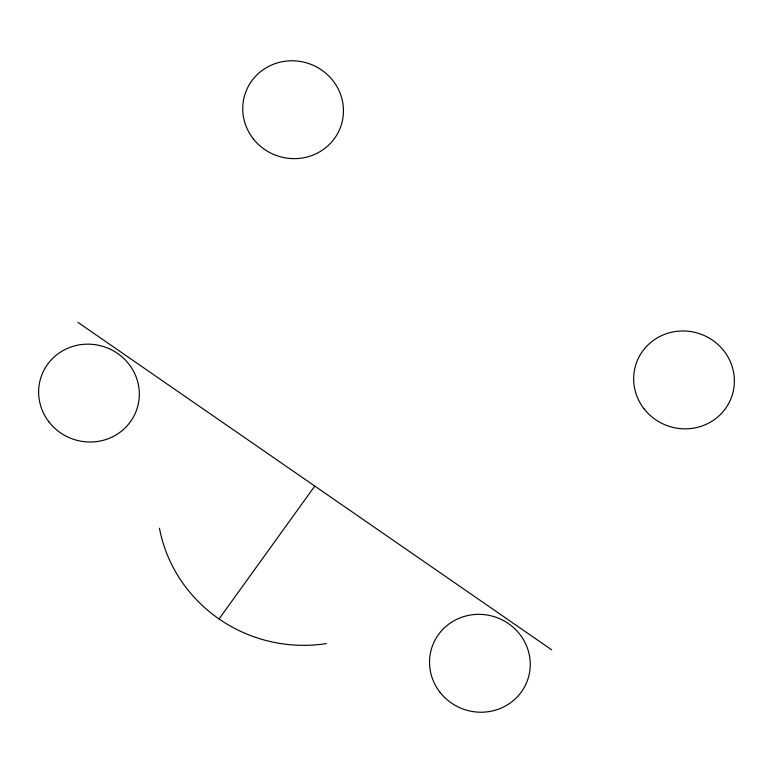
<?xml version="1.0" encoding="UTF-8"?>
<svg xmlns="http://www.w3.org/2000/svg" width="773" height="773" viewBox="0 0 773 773"><rect width="100%" height="100%" fill="white"/><g stroke="black" fill="none" stroke-linecap="round" stroke-linejoin="round"><path stroke-width="1.16" d="M219.059 618.951L314.775 486.072M77.851 322.312L551.7 649.832M326.322 643.561A143.836 138.744 18.9 0 1 159.441 528.21M440.059 692.347A50.545 48.747 18.9 0 0 526.49 682.859A50.545 48.747 18.9 0 0 473.163 614.651A50.545 48.747 18.9 0 0 440.059 692.347M49.134 422.145A50.545 48.747 18.9 0 0 135.565 412.656A50.545 48.747 18.9 0 0 82.238 344.458A50.545 48.747 18.9 0 0 49.134 422.145M644.18 408.975A50.545 48.747 18.9 0 0 730.611 399.486A50.545 48.747 18.9 0 0 677.274 331.279A50.545 48.747 18.9 0 0 644.18 408.975M253.254 138.773A50.545 48.747 18.9 0 0 339.685 129.284A50.545 48.747 18.9 0 0 286.348 61.077A50.545 48.747 18.9 0 0 253.254 138.773"/></g></svg>
